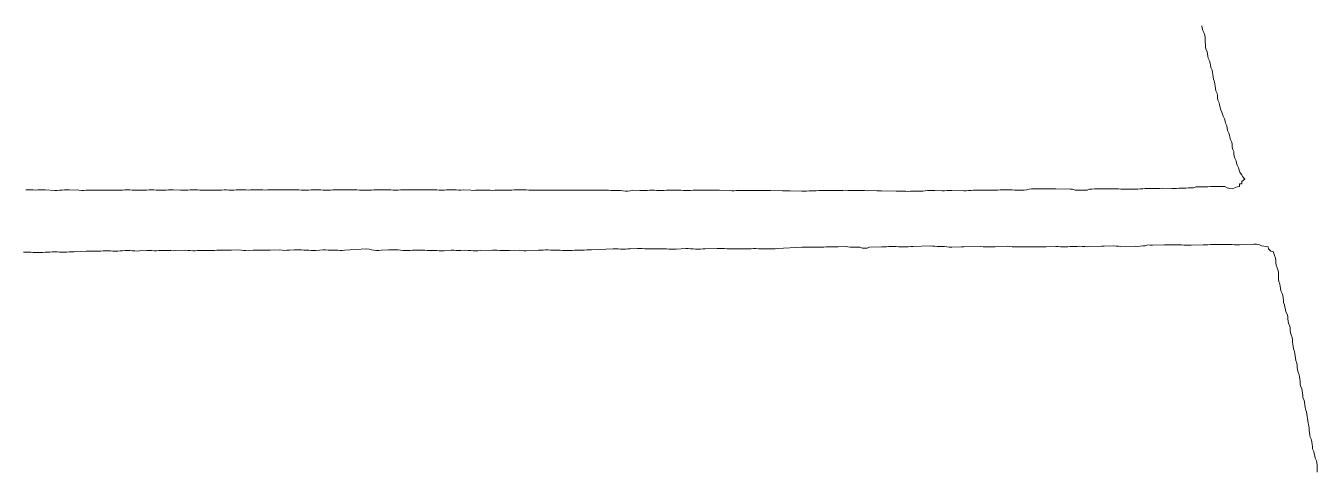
# Model space of a CAD drawing. Extents: x -16 to 11205, y -14909 to 147.
# Drawn here: x 258.31 to 270.06, y 65.5 to 69.57 of the extents above; entities that cross this region are included whole.
import ezdxf

# ---------------------------------------------------------------- set-up
doc = ezdxf.new("R2010")
doc.units = 0
doc.layers.get('0').update_dxf_attribs({"color": 1, "linetype": 'CONTINUOUS', "lineweight": 15, "true_color": 0xff0000})

msp = doc.modelspace()

# ---------------------------------------------------------------- linework, layer by layer
for p, q in [((269.012, 69.567), (269.015, 69.545)), ((269.015, 69.545), (269.021, 69.525)), ((269.021, 69.525), (269.028, 69.505)), ((269.028, 69.505), (269.039, 69.482)), ((269.039, 69.482), (269.041, 69.461)), ((269.041, 69.461), (269.042, 69.44)), ((269.042, 69.44), (269.042, 69.419)), ((269.042, 69.419), (269.043, 69.398)), ((269.043, 69.398), (269.044, 69.377)), ((269.044, 69.377), (269.046, 69.356)), ((269.046, 69.356), (269.058, 69.333)), ((269.058, 69.333), (269.061, 69.312)), ((269.061, 69.312), (269.065, 69.292)), ((269.065, 69.292), (269.069, 69.272)), ((269.069, 69.272), (269.082, 69.248)), ((269.082, 69.248), (269.086, 69.228)), ((269.086, 69.228), (269.09, 69.208)), ((269.09, 69.208), (269.093, 69.187)), ((269.093, 69.187), (269.104, 69.164)), ((269.104, 69.164), (269.107, 69.143)), ((269.107, 69.143), (269.11, 69.123)), ((269.11, 69.123), (269.113, 69.102)), ((269.113, 69.102), (269.116, 69.081)), ((269.116, 69.081), (269.126, 69.058)), ((269.126, 69.058), (269.129, 69.037)), ((269.129, 69.037), (269.131, 69.017)), ((269.131, 69.017), (269.134, 68.996)), ((269.134, 68.996), (269.138, 68.976)), ((269.138, 68.976), (269.149, 68.952)), ((269.149, 68.952), (269.152, 68.932)), ((269.152, 68.932), (269.154, 68.911)), ((269.154, 68.911), (269.157, 68.891)), ((269.157, 68.891), (269.169, 68.867)), ((269.169, 68.867), (269.173, 68.847)), ((269.173, 68.847), (269.177, 68.827)), ((269.177, 68.827), (269.181, 68.807)), ((269.181, 68.807), (269.194, 68.782)), ((269.194, 68.782), (269.199, 68.763)), ((269.199, 68.763), (269.204, 68.744)), ((269.204, 68.744), (269.218, 68.72)), ((269.218, 68.72), (269.223, 68.7)), ((269.223, 68.7), (269.227, 68.68)), ((269.227, 68.68), (269.239, 68.656)), ((269.239, 68.656), (269.242, 68.636)), ((269.242, 68.636), (269.245, 68.615)), ((269.245, 68.615), (269.257, 68.591)), ((269.257, 68.591), (269.262, 68.572)), ((269.262, 68.572), (269.267, 68.552)), ((269.267, 68.552), (269.272, 68.532)), ((269.272, 68.532), (269.283, 68.508)), ((269.283, 68.508), (269.286, 68.487)), ((269.286, 68.487), (269.288, 68.467)), ((269.288, 68.467), (269.29, 68.446)), ((269.29, 68.446), (269.301, 68.422)), ((269.301, 68.422), (269.303, 68.402)), ((269.303, 68.402), (269.306, 68.381)), ((269.306, 68.381), (269.31, 68.361)), ((269.31, 68.361), (269.322, 68.337)), ((269.322, 68.337), (269.327, 68.317)), ((269.327, 68.317), (269.332, 68.298)), ((269.332, 68.298), (269.346, 68.273)), ((269.346, 68.273), (269.351, 68.254)), ((269.351, 68.254), (269.356, 68.235)), ((269.356, 68.235), (269.373, 68.212)), ((269.373, 68.212), (269.384, 68.193)), ((269.384, 68.193), (269.401, 68.17)), ((258.329, 68.074), (258.307, 68.074)), ((258.351, 68.073), (258.329, 68.074)), ((258.373, 68.073), (258.351, 68.073)), ((258.395, 68.072), (258.373, 68.073)), ((258.417, 68.073), (258.395, 68.072)), ((258.439, 68.073), (258.417, 68.073)), ((258.461, 68.074), (258.439, 68.073)), ((258.483, 68.074), (258.461, 68.074)), ((258.571, 68.069), (258.483, 68.074)), ((258.593, 68.069), (258.571, 68.069)), ((258.615, 68.07), (258.593, 68.069)), ((258.637, 68.072), (258.615, 68.07)), ((258.659, 68.074), (258.637, 68.072)), ((258.681, 68.074), (258.659, 68.074)), ((258.703, 68.074), (258.681, 68.074)), ((258.791, 68.07), (258.703, 68.074)), ((258.813, 68.069), (258.791, 68.07)), ((258.835, 68.069), (258.813, 68.069)), ((258.857, 68.07), (258.835, 68.069)), ((258.879, 68.071), (258.857, 68.07)), ((258.901, 68.072), (258.879, 68.071)), ((258.923, 68.072), (258.901, 68.072)), ((258.945, 68.072), (258.923, 68.072)), ((258.967, 68.071), (258.945, 68.072)), ((258.989, 68.07), (258.967, 68.071)), ((259.011, 68.07), (258.989, 68.07)), ((259.033, 68.07), (259.011, 68.07)), ((259.055, 68.07), (259.033, 68.07)), ((259.077, 68.07), (259.055, 68.07)), ((259.099, 68.07), (259.077, 68.07)), ((259.121, 68.07), (259.099, 68.07)), ((259.143, 68.071), (259.121, 68.07)), ((259.165, 68.072), (259.143, 68.071)), ((259.187, 68.072), (259.165, 68.072)), ((259.209, 68.073), (259.187, 68.072)), ((259.231, 68.073), (259.209, 68.073)), ((259.253, 68.073), (259.231, 68.073)), ((259.275, 68.072), (259.253, 68.073)), ((259.297, 68.071), (259.275, 68.072)), ((259.319, 68.07), (259.297, 68.071)), ((259.341, 68.07), (259.319, 68.07)), ((259.363, 68.07), (259.341, 68.07)), ((259.385, 68.071), (259.363, 68.07)), ((259.407, 68.072), (259.385, 68.071)), ((259.429, 68.073), (259.407, 68.072)), ((259.451, 68.073), (259.429, 68.073)), ((259.473, 68.073), (259.451, 68.073)), ((259.495, 68.072), (259.473, 68.073)), ((259.517, 68.072), (259.495, 68.072)), ((259.539, 68.072), (259.517, 68.072)), ((259.561, 68.072), (259.539, 68.072)), ((259.583, 68.072), (259.561, 68.072)), ((259.605, 68.073), (259.583, 68.072)), ((259.627, 68.073), (259.605, 68.073)), ((259.649, 68.074), (259.627, 68.073)), ((259.715, 68.07), (259.649, 68.074)), ((259.737, 68.07), (259.715, 68.07)), ((259.759, 68.07), (259.737, 68.07)), ((259.781, 68.072), (259.759, 68.07)), ((259.803, 68.073), (259.781, 68.072)), ((259.825, 68.073), (259.803, 68.073)), ((259.847, 68.073), (259.825, 68.073)), ((259.869, 68.073), (259.847, 68.073)), ((259.891, 68.072), (259.869, 68.073)), ((259.913, 68.072), (259.891, 68.072)), ((259.935, 68.072), (259.913, 68.072)), ((259.957, 68.072), (259.935, 68.072)), ((259.979, 68.072), (259.957, 68.072)), ((260.001, 68.072), (259.979, 68.072)), ((260.023, 68.071), (260.001, 68.072)), ((260.045, 68.071), (260.023, 68.071)), ((260.067, 68.071), (260.045, 68.071)), ((260.089, 68.072), (260.067, 68.071)), ((260.111, 68.073), (260.089, 68.072)), ((260.133, 68.073), (260.111, 68.073)), ((260.155, 68.072), (260.133, 68.073)), ((260.177, 68.072), (260.155, 68.072)), ((260.199, 68.072), (260.177, 68.072)), ((260.221, 68.073), (260.199, 68.072)), ((260.243, 68.073), (260.221, 68.073)), ((260.265, 68.073), (260.243, 68.073)), ((260.287, 68.073), (260.265, 68.073)), ((260.309, 68.073), (260.287, 68.073)), ((260.331, 68.072), (260.309, 68.073)), ((260.353, 68.073), (260.331, 68.072)), ((260.375, 68.073), (260.353, 68.073)), ((260.397, 68.074), (260.375, 68.073)), ((260.419, 68.073), (260.397, 68.074)), ((260.441, 68.073), (260.419, 68.073)), ((260.463, 68.073), (260.441, 68.073)), ((260.485, 68.072), (260.463, 68.073)), ((260.507, 68.073), (260.485, 68.072)), ((260.529, 68.073), (260.507, 68.073)), ((260.551, 68.073), (260.529, 68.073)), ((260.573, 68.073), (260.551, 68.073)), ((260.595, 68.073), (260.573, 68.073)), ((260.617, 68.073), (260.595, 68.073)), ((260.639, 68.073), (260.617, 68.073)), ((260.661, 68.073), (260.639, 68.073)), ((260.683, 68.073), (260.661, 68.073)), ((260.705, 68.073), (260.683, 68.073)), ((260.727, 68.073), (260.705, 68.073)), ((260.749, 68.073), (260.727, 68.073)), ((260.771, 68.073), (260.749, 68.073)), ((260.793, 68.073), (260.771, 68.073)), ((260.815, 68.072), (260.793, 68.073)), ((260.837, 68.072), (260.815, 68.072)), ((260.859, 68.072), (260.837, 68.072)), ((260.881, 68.072), (260.859, 68.072)), ((260.903, 68.073), (260.881, 68.072)), ((260.925, 68.073), (260.903, 68.073)), ((260.947, 68.073), (260.925, 68.073)), ((260.969, 68.073), (260.947, 68.073)), ((260.991, 68.073), (260.969, 68.073)), ((261.013, 68.072), (260.991, 68.073)), ((261.035, 68.072), (261.013, 68.072)), ((261.057, 68.072), (261.035, 68.072)), ((261.079, 68.072), (261.057, 68.072)), ((261.101, 68.073), (261.079, 68.072)), ((261.123, 68.073), (261.101, 68.073)), ((261.145, 68.074), (261.123, 68.073)), ((261.167, 68.074), (261.145, 68.074)), ((261.189, 68.074), (261.167, 68.074)), ((261.211, 68.073), (261.189, 68.074)), ((261.233, 68.073), (261.211, 68.073)), ((261.255, 68.073), (261.233, 68.073)), ((261.277, 68.073), (261.255, 68.073)), ((261.299, 68.073), (261.277, 68.073)), ((261.321, 68.073), (261.299, 68.073)), ((261.344, 68.072), (261.321, 68.073)), ((261.366, 68.072), (261.344, 68.072)), ((261.387, 68.072), (261.366, 68.072)), ((261.409, 68.071), (261.387, 68.072)), ((261.431, 68.072), (261.409, 68.071)), ((261.453, 68.072), (261.431, 68.072)), ((261.475, 68.073), (261.453, 68.072)), ((261.497, 68.073), (261.475, 68.073)), ((261.519, 68.074), (261.497, 68.073)), ((261.541, 68.074), (261.519, 68.074)), ((261.564, 68.074), (261.541, 68.074)), ((261.586, 68.074), (261.564, 68.074)), ((261.608, 68.074), (261.586, 68.074)), ((261.63, 68.073), (261.608, 68.074)), ((261.652, 68.072), (261.63, 68.073)), ((261.674, 68.072), (261.652, 68.072)), ((261.696, 68.072), (261.674, 68.072)), ((261.718, 68.073), (261.696, 68.072)), ((261.74, 68.073), (261.718, 68.073)), ((261.762, 68.073), (261.74, 68.073)), ((261.784, 68.073), (261.762, 68.073)), ((261.806, 68.073), (261.784, 68.073)), ((261.828, 68.073), (261.806, 68.073)), ((261.85, 68.073), (261.828, 68.073)), ((261.872, 68.073), (261.85, 68.073)), ((261.894, 68.073), (261.872, 68.073)), ((261.916, 68.073), (261.894, 68.073)), ((261.938, 68.073), (261.916, 68.073)), ((261.96, 68.073), (261.938, 68.073)), ((261.982, 68.073), (261.96, 68.073)), ((262.004, 68.073), (261.982, 68.073)), ((262.026, 68.073), (262.004, 68.073)), ((262.048, 68.073), (262.026, 68.073)), ((262.07, 68.072), (262.048, 68.073)), ((262.092, 68.072), (262.07, 68.072)), ((262.114, 68.072), (262.092, 68.072)), ((262.136, 68.073), (262.114, 68.072)), ((262.158, 68.073), (262.136, 68.073)), ((262.18, 68.074), (262.158, 68.073)), ((262.202, 68.074), (262.18, 68.074)), ((262.224, 68.073), (262.202, 68.074)), ((262.246, 68.072), (262.224, 68.073)), ((262.268, 68.072), (262.246, 68.072)), ((262.29, 68.073), (262.268, 68.072)), ((262.356, 68.07), (262.29, 68.073)), ((262.378, 68.069), (262.356, 68.07)), ((262.4, 68.07), (262.378, 68.069)), ((262.422, 68.071), (262.4, 68.07)), ((262.444, 68.072), (262.422, 68.071)), ((262.466, 68.072), (262.444, 68.072)), ((262.488, 68.071), (262.466, 68.072)), ((262.51, 68.07), (262.488, 68.071)), ((262.532, 68.07), (262.51, 68.07)), ((262.554, 68.069), (262.532, 68.07)), ((262.576, 68.07), (262.554, 68.069)), ((262.598, 68.07), (262.576, 68.07)), ((262.62, 68.071), (262.598, 68.07)), ((262.642, 68.071), (262.62, 68.071)), ((262.664, 68.071), (262.642, 68.071)), ((262.686, 68.071), (262.664, 68.071)), ((262.708, 68.071), (262.686, 68.071)), ((262.73, 68.072), (262.708, 68.071)), ((262.752, 68.073), (262.73, 68.072)), ((262.774, 68.073), (262.752, 68.073)), ((262.796, 68.073), (262.774, 68.073)), ((262.818, 68.073), (262.796, 68.073)), ((262.84, 68.073), (262.818, 68.073)), ((262.862, 68.073), (262.84, 68.073)), ((262.884, 68.072), (262.862, 68.073)), ((262.906, 68.072), (262.884, 68.072)), ((262.928, 68.072), (262.906, 68.072)), ((262.95, 68.072), (262.928, 68.072)), ((262.972, 68.072), (262.95, 68.072)), ((262.994, 68.072), (262.972, 68.072)), ((263.016, 68.071), (262.994, 68.072)), ((263.038, 68.071), (263.016, 68.071)), ((263.06, 68.07), (263.038, 68.071)), ((263.082, 68.071), (263.06, 68.07)), ((263.104, 68.071), (263.082, 68.071)), ((263.126, 68.072), (263.104, 68.071)), ((263.148, 68.072), (263.126, 68.072)), ((263.17, 68.072), (263.148, 68.072)), ((263.192, 68.072), (263.17, 68.072)), ((263.214, 68.072), (263.192, 68.072)), ((263.236, 68.071), (263.214, 68.072)), ((263.258, 68.071), (263.236, 68.071)), ((263.28, 68.072), (263.258, 68.071)), ((263.302, 68.072), (263.28, 68.072)), ((263.324, 68.072), (263.302, 68.072)), ((263.346, 68.072), (263.324, 68.072)), ((263.368, 68.072), (263.346, 68.072)), ((263.39, 68.072), (263.368, 68.072)), ((263.412, 68.072), (263.39, 68.072)), ((263.434, 68.071), (263.412, 68.072)), ((263.456, 68.071), (263.434, 68.071)), ((263.478, 68.071), (263.456, 68.071)), ((263.5, 68.072), (263.478, 68.071)), ((263.522, 68.072), (263.5, 68.072)), ((263.544, 68.072), (263.522, 68.072)), ((263.566, 68.072), (263.544, 68.072)), ((263.61, 68.07), (263.566, 68.072)), ((263.632, 68.069), (263.61, 68.07)), ((263.654, 68.069), (263.632, 68.069)), ((263.72, 68.067), (263.654, 68.069)), ((263.742, 68.064), (263.72, 68.067)), ((263.764, 68.061), (263.742, 68.064)), ((263.786, 68.062), (263.764, 68.061)), ((263.808, 68.066), (263.786, 68.062)), ((263.83, 68.07), (263.808, 68.066)), ((263.896, 68.069), (263.83, 68.07)), ((263.918, 68.068), (263.896, 68.069)), ((263.94, 68.068), (263.918, 68.068)), ((263.962, 68.069), (263.94, 68.068)), ((263.984, 68.07), (263.962, 68.069)), ((264.006, 68.07), (263.984, 68.07)), ((264.028, 68.07), (264.006, 68.07)), ((264.05, 68.069), (264.028, 68.07)), ((264.072, 68.069), (264.05, 68.069)), ((264.094, 68.069), (264.072, 68.069)), ((264.116, 68.069), (264.094, 68.069)), ((264.138, 68.07), (264.116, 68.069)), ((264.16, 68.07), (264.138, 68.07)), ((264.182, 68.07), (264.16, 68.07)), ((264.204, 68.07), (264.182, 68.07)), ((264.226, 68.07), (264.204, 68.07)), ((264.248, 68.07), (264.226, 68.07)), ((264.27, 68.07), (264.248, 68.07)), ((264.292, 68.069), (264.27, 68.07)), ((264.314, 68.069), (264.292, 68.069)), ((264.336, 68.069), (264.314, 68.069)), ((264.358, 68.069), (264.336, 68.069)), ((264.38, 68.07), (264.358, 68.069)), ((264.402, 68.07), (264.38, 68.07)), ((264.424, 68.07), (264.402, 68.07)), ((264.446, 68.07), (264.424, 68.07)), ((264.468, 68.07), (264.446, 68.07)), ((264.49, 68.07), (264.468, 68.07)), ((264.512, 68.07), (264.49, 68.07)), ((264.534, 68.07), (264.512, 68.07)), ((264.556, 68.07), (264.534, 68.07)), ((264.578, 68.07), (264.556, 68.07)), ((264.6, 68.07), (264.578, 68.07)), ((264.622, 68.07), (264.6, 68.07)), ((264.71, 68.067), (264.622, 68.07)), ((264.732, 68.066), (264.71, 68.067)), ((264.754, 68.066), (264.732, 68.066)), ((264.776, 68.067), (264.754, 68.066)), ((264.798, 68.068), (264.776, 68.067)), ((264.82, 68.068), (264.798, 68.068)), ((264.842, 68.069), (264.82, 68.068)), ((264.864, 68.069), (264.842, 68.069)), ((264.886, 68.069), (264.864, 68.069)), ((264.908, 68.069), (264.886, 68.069)), ((264.93, 68.069), (264.908, 68.069)), ((264.952, 68.069), (264.93, 68.069)), ((264.974, 68.069), (264.952, 68.069)), ((264.996, 68.069), (264.974, 68.069)), ((265.018, 68.069), (264.996, 68.069)), ((265.04, 68.069), (265.018, 68.069)), ((265.062, 68.069), (265.04, 68.069)), ((265.084, 68.069), (265.062, 68.069)), ((265.194, 68.065), (265.084, 68.069)), ((265.216, 68.065), (265.194, 68.065)), ((265.238, 68.065), (265.216, 68.065)), ((265.26, 68.065), (265.238, 68.065)), ((265.37, 68.062), (265.26, 68.065)), ((265.392, 68.062), (265.37, 68.062)), ((265.414, 68.063), (265.392, 68.062)), ((265.436, 68.064), (265.414, 68.063)), ((265.458, 68.065), (265.436, 68.064)), ((265.48, 68.065), (265.458, 68.065)), ((265.502, 68.066), (265.48, 68.065)), ((265.524, 68.067), (265.502, 68.066)), ((265.546, 68.068), (265.524, 68.067)), ((265.568, 68.068), (265.546, 68.068)), ((265.59, 68.067), (265.568, 68.068)), ((265.612, 68.067), (265.59, 68.067)), ((265.634, 68.067), (265.612, 68.067)), ((265.656, 68.068), (265.634, 68.067)), ((265.678, 68.068), (265.656, 68.068)), ((265.7, 68.069), (265.678, 68.068)), ((265.722, 68.069), (265.7, 68.069)), ((265.744, 68.069), (265.722, 68.069)), ((265.766, 68.07), (265.744, 68.069)), ((265.788, 68.069), (265.766, 68.07)), ((265.81, 68.069), (265.788, 68.069)), ((265.832, 68.068), (265.81, 68.069)), ((265.854, 68.068), (265.832, 68.068)), ((265.876, 68.068), (265.854, 68.068)), ((265.898, 68.068), (265.876, 68.068)), ((265.92, 68.068), (265.898, 68.068)), ((265.942, 68.067), (265.92, 68.068)), ((265.964, 68.066), (265.942, 68.067)), ((265.986, 68.067), (265.964, 68.066)), ((266.052, 68.065), (265.986, 68.067)), ((266.074, 68.065), (266.052, 68.065)), ((266.096, 68.065), (266.074, 68.065)), ((266.228, 68.062), (266.096, 68.065)), ((266.25, 68.061), (266.228, 68.062)), ((266.272, 68.061), (266.25, 68.061)), ((266.294, 68.061), (266.272, 68.061)), ((266.316, 68.061), (266.294, 68.061)), ((266.338, 68.06), (266.316, 68.061)), ((266.36, 68.061), (266.338, 68.06)), ((266.382, 68.062), (266.36, 68.061)), ((266.404, 68.062), (266.382, 68.062)), ((266.427, 68.062), (266.404, 68.062)), ((266.449, 68.062), (266.427, 68.062)), ((266.471, 68.063), (266.449, 68.062)), ((266.492, 68.065), (266.471, 68.063)), ((266.514, 68.067), (266.492, 68.065)), ((266.536, 68.068), (266.514, 68.067)), ((266.558, 68.068), (266.536, 68.068)), ((266.58, 68.068), (266.558, 68.068)), ((266.646, 68.066), (266.58, 68.068)), ((266.668, 68.066), (266.646, 68.066)), ((266.69, 68.067), (266.668, 68.066)), ((266.712, 68.068), (266.69, 68.067)), ((266.734, 68.069), (266.712, 68.068)), ((266.844, 68.065), (266.734, 68.069)), ((266.866, 68.066), (266.844, 68.065)), ((266.888, 68.067), (266.866, 68.066)), ((266.91, 68.069), (266.888, 68.067)), ((266.932, 68.07), (266.91, 68.069)), ((266.954, 68.07), (266.932, 68.07)), ((266.976, 68.071), (266.954, 68.07)), ((266.998, 68.072), (266.976, 68.071)), ((267.02, 68.072), (266.998, 68.072)), ((267.042, 68.072), (267.02, 68.072)), ((267.064, 68.071), (267.042, 68.072)), ((267.086, 68.071), (267.064, 68.071)), ((267.108, 68.071), (267.086, 68.071)), ((267.13, 68.071), (267.108, 68.071)), ((267.152, 68.072), (267.13, 68.071)), ((267.174, 68.073), (267.152, 68.072)), ((267.285, 68.073), (267.174, 68.073)), ((267.307, 68.072), (267.285, 68.073)), ((267.329, 68.072), (267.307, 68.072)), ((267.35, 68.072), (267.329, 68.072)), ((267.372, 68.072), (267.35, 68.072)), ((267.394, 68.072), (267.372, 68.072)), ((267.416, 68.073), (267.394, 68.072)), ((267.439, 68.081), (267.416, 68.073)), ((267.461, 68.082), (267.439, 68.081)), ((267.483, 68.083), (267.461, 68.082)), ((267.505, 68.083), (267.483, 68.083)), ((267.526, 68.083), (267.505, 68.083)), ((267.548, 68.082), (267.526, 68.083)), ((267.571, 68.082), (267.548, 68.082)), ((267.593, 68.082), (267.571, 68.082)), ((267.615, 68.082), (267.593, 68.082)), ((267.637, 68.083), (267.615, 68.082)), ((267.659, 68.084), (267.637, 68.083)), ((267.681, 68.084), (267.659, 68.084)), ((267.812, 68.08), (267.681, 68.084)), ((267.834, 68.08), (267.812, 68.08)), ((267.857, 68.072), (267.834, 68.08)), ((267.879, 68.072), (267.857, 68.072)), ((267.901, 68.071), (267.879, 68.072)), ((267.923, 68.071), (267.901, 68.071)), ((267.944, 68.071), (267.923, 68.071)), ((267.966, 68.072), (267.944, 68.071)), ((267.989, 68.08), (267.966, 68.072)), ((268.011, 68.081), (267.989, 68.08)), ((268.033, 68.082), (268.011, 68.081)), ((268.055, 68.082), (268.033, 68.082)), ((268.077, 68.082), (268.055, 68.082)), ((268.099, 68.083), (268.077, 68.082)), ((268.121, 68.083), (268.099, 68.083)), ((268.143, 68.084), (268.121, 68.083)), ((268.165, 68.084), (268.143, 68.084)), ((268.187, 68.083), (268.165, 68.084)), ((268.209, 68.083), (268.187, 68.083)), ((268.23, 68.082), (268.209, 68.083)), ((268.252, 68.082), (268.23, 68.082)), ((268.274, 68.081), (268.252, 68.082)), ((268.296, 68.081), (268.274, 68.081)), ((268.319, 68.081), (268.296, 68.081)), ((268.385, 68.079), (268.319, 68.081)), ((268.407, 68.079), (268.385, 68.079)), ((268.429, 68.08), (268.407, 68.079)), ((268.451, 68.082), (268.429, 68.08)), ((268.473, 68.084), (268.451, 68.082)), ((268.495, 68.085), (268.473, 68.084)), ((268.517, 68.085), (268.495, 68.085)), ((268.539, 68.085), (268.517, 68.085)), ((268.561, 68.085), (268.539, 68.085)), ((268.583, 68.085), (268.561, 68.085)), ((268.605, 68.086), (268.583, 68.085)), ((268.627, 68.087), (268.605, 68.086)), ((268.649, 68.089), (268.627, 68.087)), ((268.737, 68.087), (268.649, 68.089)), ((268.759, 68.086), (268.737, 68.087)), ((268.781, 68.087), (268.759, 68.086)), ((268.803, 68.089), (268.781, 68.087)), ((268.824, 68.09), (268.803, 68.089)), ((268.846, 68.09), (268.824, 68.09)), ((268.868, 68.09), (268.846, 68.09)), ((268.89, 68.091), (268.868, 68.09)), ((268.912, 68.092), (268.89, 68.091)), ((268.934, 68.093), (268.912, 68.092)), ((268.957, 68.1), (268.934, 68.093)), ((268.979, 68.101), (268.957, 68.1)), ((269.001, 68.101), (268.979, 68.101)), ((269.023, 68.101), (269.001, 68.101)), ((269.045, 68.102), (269.023, 68.101)), ((269.067, 68.102), (269.045, 68.102)), ((269.089, 68.104), (269.067, 68.102)), ((269.111, 68.104), (269.089, 68.104)), ((269.133, 68.103), (269.111, 68.104)), ((269.155, 68.103), (269.133, 68.103)), ((269.177, 68.103), (269.155, 68.103)), ((269.221, 68.103), (269.177, 68.103)), ((269.243, 68.091), (269.221, 68.103)), ((269.265, 68.085), (269.243, 68.091)), ((269.287, 68.083), (269.265, 68.085)), ((269.334, 68.1), (269.287, 68.083)), ((269.355, 68.104), (269.334, 68.1)), ((269.375, 68.128), (269.353, 68.128)), ((269.353, 68.128), (269.355, 68.104)), ((269.401, 68.17), (269.375, 68.149)), ((269.375, 68.149), (269.375, 68.128)), ((258.285, 67.507), (258.307, 67.507)), ((258.307, 67.507), (258.33, 67.506)), ((258.33, 67.506), (258.352, 67.505)), ((258.352, 67.505), (258.373, 67.504)), ((258.373, 67.504), (258.395, 67.503)), ((258.395, 67.503), (258.417, 67.502)), ((258.417, 67.502), (258.439, 67.502)), ((258.439, 67.502), (258.461, 67.504)), ((258.461, 67.504), (258.483, 67.505)), ((258.483, 67.505), (258.505, 67.506)), ((258.505, 67.506), (258.527, 67.507)), ((258.527, 67.507), (258.549, 67.508)), ((258.549, 67.508), (258.571, 67.508)), ((258.571, 67.508), (258.593, 67.508)), ((258.593, 67.508), (258.615, 67.507)), ((258.615, 67.507), (258.637, 67.507)), ((258.637, 67.507), (258.659, 67.507)), ((258.659, 67.507), (258.681, 67.507)), ((258.681, 67.507), (258.703, 67.508)), ((258.703, 67.508), (258.725, 67.508)), ((258.725, 67.508), (258.747, 67.508)), ((258.747, 67.508), (258.857, 67.516)), ((258.857, 67.516), (258.879, 67.515)), ((258.879, 67.515), (258.901, 67.515)), ((258.901, 67.515), (258.924, 67.515)), ((258.924, 67.515), (258.946, 67.516)), ((258.946, 67.516), (258.968, 67.516)), ((258.968, 67.516), (258.99, 67.516)), ((258.99, 67.516), (259.012, 67.517)), ((259.012, 67.517), (259.034, 67.518)), ((259.034, 67.518), (259.056, 67.518)), ((259.056, 67.518), (259.077, 67.517)), ((259.077, 67.517), (259.1, 67.516)), ((259.1, 67.516), (259.122, 67.516)), ((259.122, 67.516), (259.144, 67.516)), ((259.144, 67.516), (259.166, 67.517)), ((259.166, 67.517), (259.188, 67.518)), ((259.188, 67.518), (259.21, 67.52)), ((259.21, 67.52), (259.232, 67.521)), ((259.232, 67.521), (259.254, 67.52)), ((259.254, 67.52), (259.275, 67.519)), ((259.275, 67.519), (259.298, 67.517)), ((259.298, 67.517), (259.32, 67.516)), ((259.32, 67.516), (259.342, 67.518)), ((259.342, 67.518), (259.408, 67.522)), ((259.408, 67.522), (259.43, 67.521)), ((259.43, 67.521), (259.452, 67.52)), ((259.452, 67.52), (259.474, 67.519)), ((259.474, 67.519), (259.496, 67.519)), ((259.496, 67.519), (259.518, 67.521)), ((259.518, 67.521), (259.54, 67.522)), ((259.54, 67.522), (259.562, 67.522)), ((259.562, 67.522), (259.584, 67.522)), ((259.584, 67.522), (259.606, 67.521)), ((259.606, 67.521), (259.628, 67.52)), ((259.628, 67.52), (259.65, 67.519)), ((259.65, 67.519), (259.672, 67.52)), ((259.672, 67.52), (259.76, 67.524)), ((259.76, 67.524), (259.782, 67.522)), ((259.782, 67.522), (259.804, 67.52)), ((259.804, 67.52), (259.826, 67.519)), ((259.826, 67.519), (259.848, 67.519)), ((259.848, 67.519), (259.87, 67.52)), ((259.87, 67.52), (259.892, 67.521)), ((259.892, 67.521), (259.914, 67.521)), ((259.914, 67.521), (259.936, 67.521)), ((259.936, 67.521), (259.958, 67.52)), ((259.958, 67.52), (259.98, 67.52)), ((259.98, 67.52), (260.002, 67.52)), ((260.002, 67.52), (260.024, 67.522)), ((260.024, 67.522), (260.046, 67.523)), ((260.046, 67.523), (260.068, 67.524)), ((260.068, 67.524), (260.09, 67.524)), ((260.09, 67.524), (260.112, 67.524)), ((260.112, 67.524), (260.134, 67.524)), ((260.134, 67.524), (260.156, 67.524)), ((260.156, 67.524), (260.178, 67.525)), ((260.178, 67.525), (260.244, 67.527)), ((260.244, 67.527), (260.266, 67.524)), ((260.266, 67.524), (260.288, 67.521)), ((260.288, 67.521), (260.31, 67.52)), ((260.31, 67.52), (260.376, 67.524)), ((260.376, 67.524), (260.398, 67.523)), ((260.398, 67.523), (260.42, 67.523)), ((260.42, 67.523), (260.442, 67.524)), ((260.442, 67.524), (260.464, 67.525)), ((260.464, 67.525), (260.486, 67.524)), ((260.486, 67.524), (260.508, 67.524)), ((260.508, 67.524), (260.53, 67.525)), ((260.53, 67.525), (260.618, 67.527)), ((260.618, 67.527), (260.64, 67.524)), ((260.64, 67.524), (260.662, 67.522)), ((260.662, 67.522), (260.684, 67.523)), ((260.684, 67.523), (260.706, 67.524)), ((260.706, 67.524), (260.75, 67.527)), ((260.75, 67.527), (260.772, 67.528)), ((260.772, 67.528), (260.794, 67.528)), ((260.794, 67.528), (260.816, 67.526)), ((260.816, 67.526), (260.838, 67.525)), ((260.838, 67.525), (260.86, 67.524)), ((260.86, 67.524), (260.882, 67.523)), ((260.882, 67.523), (260.904, 67.522)), ((260.904, 67.522), (260.926, 67.522)), ((260.926, 67.522), (260.948, 67.522)), ((260.948, 67.522), (261.014, 67.526)), ((261.014, 67.526), (261.036, 67.526)), ((261.036, 67.526), (261.058, 67.525)), ((261.058, 67.525), (261.08, 67.525)), ((261.08, 67.525), (261.102, 67.525)), ((261.102, 67.525), (261.124, 67.524)), ((261.124, 67.524), (261.146, 67.523)), ((261.146, 67.523), (261.168, 67.522)), ((261.168, 67.522), (261.19, 67.522)), ((261.19, 67.522), (261.211, 67.524)), ((261.211, 67.524), (261.409, 67.535)), ((261.409, 67.535), (261.431, 67.534)), ((261.431, 67.534), (261.454, 67.526)), ((261.454, 67.526), (261.476, 67.524)), ((261.476, 67.524), (261.498, 67.522)), ((261.498, 67.522), (261.52, 67.522)), ((261.52, 67.522), (261.542, 67.523)), ((261.542, 67.523), (261.608, 67.527)), ((261.608, 67.527), (261.63, 67.527)), ((261.63, 67.527), (261.652, 67.528)), ((261.652, 67.528), (261.674, 67.528)), ((261.674, 67.528), (261.696, 67.527)), ((261.696, 67.527), (261.718, 67.524)), ((261.718, 67.524), (261.74, 67.522)), ((261.74, 67.522), (261.762, 67.521)), ((261.762, 67.521), (261.784, 67.521)), ((261.784, 67.521), (261.806, 67.522)), ((261.806, 67.522), (261.828, 67.523)), ((261.828, 67.523), (261.85, 67.523)), ((261.85, 67.523), (261.872, 67.523)), ((261.872, 67.523), (261.894, 67.524)), ((261.894, 67.524), (261.916, 67.524)), ((261.916, 67.524), (261.938, 67.523)), ((261.938, 67.523), (261.96, 67.522)), ((261.96, 67.522), (261.982, 67.521)), ((261.982, 67.521), (262.004, 67.521)), ((262.004, 67.521), (262.026, 67.52)), ((262.026, 67.52), (262.048, 67.52)), ((262.048, 67.52), (262.07, 67.519)), ((262.07, 67.519), (262.092, 67.519)), ((262.092, 67.519), (262.114, 67.519)), ((262.114, 67.519), (262.18, 67.523)), ((262.18, 67.523), (262.202, 67.523)), ((262.202, 67.523), (262.224, 67.521)), ((262.224, 67.521), (262.246, 67.52)), ((262.246, 67.52), (262.268, 67.52)), ((262.268, 67.52), (262.312, 67.523)), ((262.312, 67.523), (262.334, 67.522)), ((262.334, 67.522), (262.356, 67.52)), ((262.356, 67.52), (262.378, 67.519)), ((262.378, 67.519), (262.4, 67.519)), ((262.4, 67.519), (262.422, 67.519)), ((262.422, 67.519), (262.444, 67.52)), ((262.444, 67.52), (262.554, 67.525)), ((262.554, 67.525), (262.576, 67.524)), ((262.576, 67.524), (262.598, 67.523)), ((262.598, 67.523), (262.62, 67.522)), ((262.62, 67.522), (262.642, 67.521)), ((262.642, 67.521), (262.664, 67.52)), ((262.664, 67.52), (262.686, 67.52)), ((262.686, 67.52), (262.708, 67.52)), ((262.708, 67.52), (262.796, 67.524)), ((262.796, 67.524), (262.818, 67.521)), ((262.818, 67.521), (262.84, 67.518)), ((262.84, 67.518), (262.862, 67.518)), ((262.862, 67.518), (262.972, 67.524)), ((262.972, 67.524), (262.994, 67.524)), ((262.994, 67.524), (263.016, 67.525)), ((263.016, 67.525), (263.038, 67.526)), ((263.038, 67.526), (263.06, 67.526)), ((263.06, 67.526), (263.082, 67.525)), ((263.082, 67.525), (263.104, 67.524)), ((263.104, 67.524), (263.126, 67.523)), ((263.126, 67.523), (263.148, 67.523)), ((263.148, 67.523), (263.17, 67.523)), ((263.17, 67.523), (263.192, 67.522)), ((263.192, 67.522), (263.214, 67.521)), ((263.214, 67.521), (263.236, 67.521)), ((263.236, 67.521), (263.258, 67.521)), ((263.258, 67.521), (263.28, 67.522)), ((263.28, 67.522), (263.302, 67.523)), ((263.302, 67.523), (263.324, 67.523)), ((263.324, 67.523), (263.346, 67.523)), ((263.346, 67.523), (263.368, 67.524)), ((263.368, 67.524), (263.39, 67.525)), ((263.39, 67.525), (263.412, 67.526)), ((263.412, 67.526), (263.434, 67.526)), ((263.434, 67.526), (263.456, 67.526)), ((263.456, 67.526), (263.654, 67.537)), ((263.654, 67.537), (263.676, 67.536)), ((263.676, 67.536), (263.698, 67.535)), ((263.698, 67.535), (263.72, 67.534)), ((263.72, 67.534), (263.742, 67.534)), ((263.742, 67.534), (263.764, 67.534)), ((263.764, 67.534), (263.787, 67.535)), ((263.787, 67.535), (263.809, 67.535)), ((263.809, 67.535), (263.874, 67.539)), ((263.874, 67.539), (263.896, 67.539)), ((263.896, 67.539), (263.918, 67.538)), ((263.918, 67.538), (263.94, 67.537)), ((263.94, 67.537), (263.962, 67.537)), ((263.962, 67.537), (263.984, 67.536)), ((263.984, 67.536), (264.006, 67.535)), ((264.006, 67.535), (264.028, 67.535)), ((264.028, 67.535), (264.05, 67.535)), ((264.05, 67.535), (264.072, 67.535)), ((264.072, 67.535), (264.094, 67.536)), ((264.094, 67.536), (264.116, 67.536)), ((264.116, 67.536), (264.138, 67.536)), ((264.138, 67.536), (264.16, 67.534)), ((264.16, 67.534), (264.182, 67.533)), ((264.182, 67.533), (264.205, 67.533)), ((264.205, 67.533), (264.227, 67.534)), ((264.227, 67.534), (264.314, 67.538)), ((264.314, 67.538), (264.336, 67.538)), ((264.336, 67.538), (264.358, 67.536)), ((264.358, 67.536), (264.38, 67.535)), ((264.38, 67.535), (264.402, 67.533)), ((264.402, 67.533), (264.425, 67.533)), ((264.425, 67.533), (264.447, 67.534)), ((264.447, 67.534), (264.469, 67.535)), ((264.469, 67.535), (264.491, 67.536)), ((264.491, 67.536), (264.601, 67.54)), ((264.601, 67.54), (264.622, 67.538)), ((264.622, 67.538), (264.644, 67.538)), ((264.644, 67.538), (264.666, 67.538)), ((264.666, 67.538), (264.688, 67.537)), ((264.688, 67.537), (264.71, 67.537)), ((264.71, 67.537), (264.732, 67.536)), ((264.732, 67.536), (264.754, 67.536)), ((264.754, 67.536), (264.777, 67.536)), ((264.777, 67.536), (264.799, 67.536)), ((264.799, 67.536), (264.821, 67.536)), ((264.821, 67.536), (264.843, 67.535)), ((264.843, 67.535), (264.865, 67.535)), ((264.865, 67.535), (264.887, 67.536)), ((264.887, 67.536), (264.909, 67.537)), ((264.909, 67.537), (264.931, 67.538)), ((264.931, 67.538), (264.953, 67.538)), ((264.953, 67.538), (264.975, 67.537)), ((264.975, 67.537), (264.997, 67.536)), ((264.997, 67.536), (265.019, 67.535)), ((265.019, 67.535), (265.041, 67.535)), ((265.041, 67.535), (265.063, 67.535)), ((265.063, 67.535), (265.085, 67.535)), ((265.085, 67.535), (265.107, 67.536)), ((265.107, 67.536), (265.129, 67.537)), ((265.129, 67.537), (265.15, 67.54)), ((265.15, 67.54), (265.37, 67.551)), ((265.37, 67.551), (265.392, 67.551)), ((265.392, 67.551), (265.415, 67.552)), ((265.415, 67.552), (265.437, 67.552)), ((265.437, 67.552), (265.459, 67.552)), ((265.459, 67.552), (265.481, 67.552)), ((265.481, 67.552), (265.503, 67.552)), ((265.503, 67.552), (265.525, 67.553)), ((265.525, 67.553), (265.547, 67.553)), ((265.547, 67.553), (265.569, 67.553)), ((265.569, 67.553), (265.591, 67.554)), ((265.591, 67.554), (265.613, 67.555)), ((265.613, 67.555), (265.635, 67.555)), ((265.635, 67.555), (265.657, 67.555)), ((265.657, 67.555), (265.679, 67.555)), ((265.679, 67.555), (265.701, 67.556)), ((265.701, 67.556), (265.767, 67.558)), ((265.767, 67.558), (265.788, 67.556)), ((265.788, 67.556), (265.81, 67.553)), ((265.81, 67.553), (265.832, 67.552)), ((265.832, 67.552), (265.854, 67.552)), ((265.854, 67.552), (265.877, 67.553)), ((265.877, 67.553), (265.898, 67.552)), ((265.898, 67.552), (265.921, 67.544)), ((265.921, 67.544), (265.943, 67.542)), ((265.943, 67.542), (265.965, 67.542)), ((265.965, 67.542), (265.987, 67.551)), ((265.987, 67.551), (266.097, 67.556)), ((266.097, 67.556), (266.119, 67.556)), ((266.119, 67.556), (266.141, 67.556)), ((266.141, 67.556), (266.163, 67.557)), ((266.163, 67.557), (266.185, 67.558)), ((266.185, 67.558), (266.207, 67.558)), ((266.207, 67.558), (266.229, 67.557)), ((266.229, 67.557), (266.251, 67.555)), ((266.251, 67.555), (266.273, 67.555)), ((266.273, 67.555), (266.295, 67.555)), ((266.295, 67.555), (266.317, 67.556)), ((266.317, 67.556), (266.339, 67.556)), ((266.339, 67.556), (266.361, 67.557)), ((266.361, 67.557), (266.383, 67.557)), ((266.383, 67.557), (266.537, 67.565)), ((266.537, 67.565), (266.559, 67.562)), ((266.559, 67.562), (266.581, 67.56)), ((266.581, 67.56), (266.603, 67.559)), ((266.603, 67.559), (266.625, 67.559)), ((266.625, 67.559), (266.647, 67.559)), ((266.647, 67.559), (266.669, 67.557)), ((266.669, 67.557), (266.69, 67.554)), ((266.69, 67.554), (266.712, 67.552)), ((266.712, 67.552), (266.735, 67.551)), ((266.735, 67.551), (266.823, 67.554)), ((266.823, 67.554), (266.845, 67.554)), ((266.845, 67.554), (266.999, 67.559)), ((266.999, 67.559), (267.021, 67.556)), ((267.021, 67.556), (267.043, 67.555)), ((267.043, 67.555), (267.065, 67.555)), ((267.065, 67.555), (267.087, 67.556)), ((267.087, 67.556), (267.109, 67.556)), ((267.109, 67.556), (267.131, 67.556)), ((267.131, 67.556), (267.241, 67.561)), ((267.241, 67.561), (267.263, 67.557)), ((267.263, 67.557), (267.285, 67.556)), ((267.285, 67.556), (267.307, 67.556)), ((267.307, 67.556), (267.329, 67.556)), ((267.329, 67.556), (267.351, 67.556)), ((267.351, 67.556), (267.373, 67.556)), ((267.373, 67.556), (267.395, 67.556)), ((267.395, 67.556), (267.417, 67.555)), ((267.417, 67.555), (267.439, 67.555)), ((267.439, 67.555), (267.461, 67.554)), ((267.461, 67.554), (267.483, 67.554)), ((267.483, 67.554), (267.505, 67.555)), ((267.505, 67.555), (267.549, 67.556)), ((267.549, 67.556), (267.571, 67.556)), ((267.571, 67.556), (267.593, 67.555)), ((267.593, 67.555), (267.681, 67.559)), ((267.681, 67.559), (267.703, 67.557)), ((267.703, 67.557), (267.725, 67.556)), ((267.725, 67.556), (267.747, 67.555)), ((267.747, 67.555), (267.769, 67.555)), ((267.769, 67.555), (267.791, 67.556)), ((267.791, 67.556), (267.813, 67.557)), ((267.813, 67.557), (267.857, 67.559)), ((267.857, 67.559), (267.879, 67.559)), ((267.879, 67.559), (267.901, 67.56)), ((267.901, 67.56), (267.923, 67.559)), ((267.923, 67.559), (267.945, 67.557)), ((267.945, 67.557), (267.967, 67.556)), ((267.967, 67.556), (267.989, 67.557)), ((267.989, 67.557), (268.099, 67.56)), ((268.099, 67.56), (268.121, 67.56)), ((268.121, 67.56), (268.209, 67.563)), ((268.209, 67.563), (268.231, 67.562)), ((268.231, 67.562), (268.253, 67.56)), ((268.253, 67.56), (268.275, 67.559)), ((268.275, 67.559), (268.407, 67.561)), ((268.407, 67.561), (268.429, 67.559)), ((268.429, 67.559), (268.451, 67.56)), ((268.451, 67.56), (268.473, 67.563)), ((268.473, 67.563), (268.495, 67.565)), ((268.495, 67.565), (268.517, 67.572)), ((268.517, 67.572), (268.54, 67.57)), ((268.54, 67.57), (268.562, 67.571)), ((268.562, 67.571), (268.671, 67.573)), ((268.671, 67.573), (268.693, 67.572)), ((268.693, 67.572), (268.803, 67.574)), ((268.803, 67.574), (268.825, 67.572)), ((268.825, 67.572), (268.847, 67.57)), ((268.847, 67.57), (268.869, 67.57)), ((268.869, 67.57), (268.891, 67.57)), ((268.891, 67.57), (268.914, 67.571)), ((268.914, 67.571), (269.023, 67.574)), ((269.023, 67.574), (269.045, 67.573)), ((269.045, 67.573), (269.067, 67.573)), ((269.067, 67.573), (269.089, 67.575)), ((269.089, 67.575), (269.221, 67.577)), ((269.221, 67.577), (269.287, 67.577)), ((269.287, 67.577), (269.309, 67.574)), ((269.309, 67.574), (269.331, 67.573)), ((269.331, 67.573), (269.353, 67.574)), ((269.353, 67.574), (269.485, 67.58)), ((269.485, 67.58), (269.508, 67.579)), ((269.508, 67.579), (269.529, 67.577)), ((269.529, 67.577), (269.554, 67.565)), ((269.554, 67.565), (269.575, 67.562)), ((269.575, 67.562), (269.597, 67.559)), ((269.597, 67.559), (269.616, 67.554)), ((269.616, 67.554), (269.617, 67.535)), ((269.617, 67.535), (269.639, 67.514)), ((269.639, 67.514), (269.66, 67.513)), ((269.66, 67.513), (269.666, 67.495)), ((269.666, 67.495), (269.671, 67.475)), ((269.671, 67.475), (269.682, 67.45)), ((269.682, 67.45), (269.683, 67.429)), ((269.683, 67.429), (269.684, 67.408)), ((269.684, 67.408), (269.686, 67.387)), ((269.686, 67.387), (269.698, 67.364)), ((269.698, 67.364), (269.704, 67.344)), ((269.704, 67.344), (269.708, 67.323)), ((269.708, 67.323), (269.709, 67.302)), ((269.709, 67.302), (269.709, 67.281)), ((269.709, 67.281), (269.709, 67.26)), ((269.709, 67.26), (269.712, 67.239)), ((269.712, 67.239), (269.722, 67.216)), ((269.722, 67.216), (269.725, 67.195)), ((269.725, 67.195), (269.728, 67.175)), ((269.728, 67.175), (269.731, 67.154)), ((269.731, 67.154), (269.743, 67.131)), ((269.743, 67.131), (269.747, 67.111)), ((269.747, 67.111), (269.75, 67.09)), ((269.75, 67.09), (269.753, 67.069)), ((269.753, 67.069), (269.754, 67.049)), ((269.754, 67.049), (269.763, 67.025)), ((269.763, 67.025), (269.767, 67.004)), ((269.767, 67.004), (269.771, 66.984)), ((269.771, 66.984), (269.776, 66.964)), ((269.776, 66.964), (269.789, 66.941)), ((269.789, 66.941), (269.793, 66.92)), ((269.793, 66.92), (269.795, 66.9)), ((269.795, 66.9), (269.798, 66.879)), ((269.798, 66.879), (269.8, 66.858)), ((269.8, 66.858), (269.811, 66.835)), ((269.811, 66.835), (269.814, 66.814)), ((269.814, 66.814), (269.816, 66.794)), ((269.816, 66.794), (269.819, 66.773)), ((269.819, 66.773), (269.823, 66.753)), ((269.823, 66.753), (269.833, 66.729)), ((269.833, 66.729), (269.835, 66.709)), ((269.835, 66.709), (269.837, 66.688)), ((269.837, 66.688), (269.838, 66.667)), ((269.838, 66.667), (269.841, 66.646)), ((269.841, 66.646), (269.844, 66.625)), ((269.844, 66.625), (269.855, 66.602)), ((269.855, 66.602), (269.857, 66.582)), ((269.857, 66.582), (269.859, 66.561)), ((269.859, 66.561), (269.862, 66.54)), ((269.862, 66.54), (269.865, 66.519)), ((269.865, 66.519), (269.875, 66.496)), ((269.875, 66.496), (269.878, 66.475)), ((269.878, 66.475), (269.88, 66.455)), ((269.88, 66.455), (269.883, 66.434)), ((269.883, 66.434), (269.887, 66.414)), ((269.887, 66.414), (269.898, 66.39)), ((269.898, 66.39), (269.901, 66.37)), ((269.901, 66.37), (269.903, 66.349)), ((269.903, 66.349), (269.905, 66.328)), ((269.905, 66.328), (269.907, 66.307)), ((269.907, 66.307), (269.91, 66.287)), ((269.91, 66.287), (269.922, 66.264)), ((269.922, 66.264), (269.925, 66.243)), ((269.925, 66.243), (269.927, 66.222)), ((269.927, 66.222), (269.929, 66.201)), ((269.929, 66.201), (269.931, 66.181)), ((269.931, 66.181), (269.941, 66.157)), ((269.941, 66.157), (269.944, 66.137)), ((269.944, 66.137), (269.948, 66.116)), ((269.948, 66.116), (269.951, 66.096)), ((269.951, 66.096), (269.954, 66.075)), ((269.954, 66.075), (269.965, 66.052)), ((269.965, 66.052), (269.968, 66.031)), ((269.968, 66.031), (269.971, 66.01)), ((269.971, 66.01), (269.973, 65.99)), ((269.973, 65.99), (269.976, 65.969)), ((269.976, 65.969), (269.978, 65.948)), ((269.978, 65.948), (269.986, 65.925)), ((269.986, 65.925), (269.988, 65.904)), ((269.988, 65.904), (269.989, 65.883)), ((269.989, 65.883), (269.991, 65.862)), ((269.991, 65.862), (269.994, 65.841)), ((269.994, 65.841), (269.998, 65.821)), ((269.998, 65.821), (270.01, 65.798)), ((270.01, 65.798), (270.013, 65.777)), ((270.013, 65.777), (270.015, 65.756)), ((270.015, 65.756), (270.017, 65.736)), ((270.017, 65.736), (270.019, 65.715)), ((270.019, 65.715), (270.029, 65.691)), ((270.029, 65.691), (270.033, 65.671)), ((270.033, 65.671), (270.038, 65.651)), ((270.038, 65.651), (270.043, 65.631)), ((270.043, 65.631), (270.055, 65.607)), ((270.055, 65.607), (270.059, 65.587)), ((270.059, 65.587), (270.061, 65.566)), ((270.061, 65.566), (270.061, 65.545)), ((270.061, 65.545), (270.061, 65.524)), ((270.061, 65.524), (270.061, 65.503))]:
    msp.add_line(p, q)

doc.saveas('drawing.dxf')
